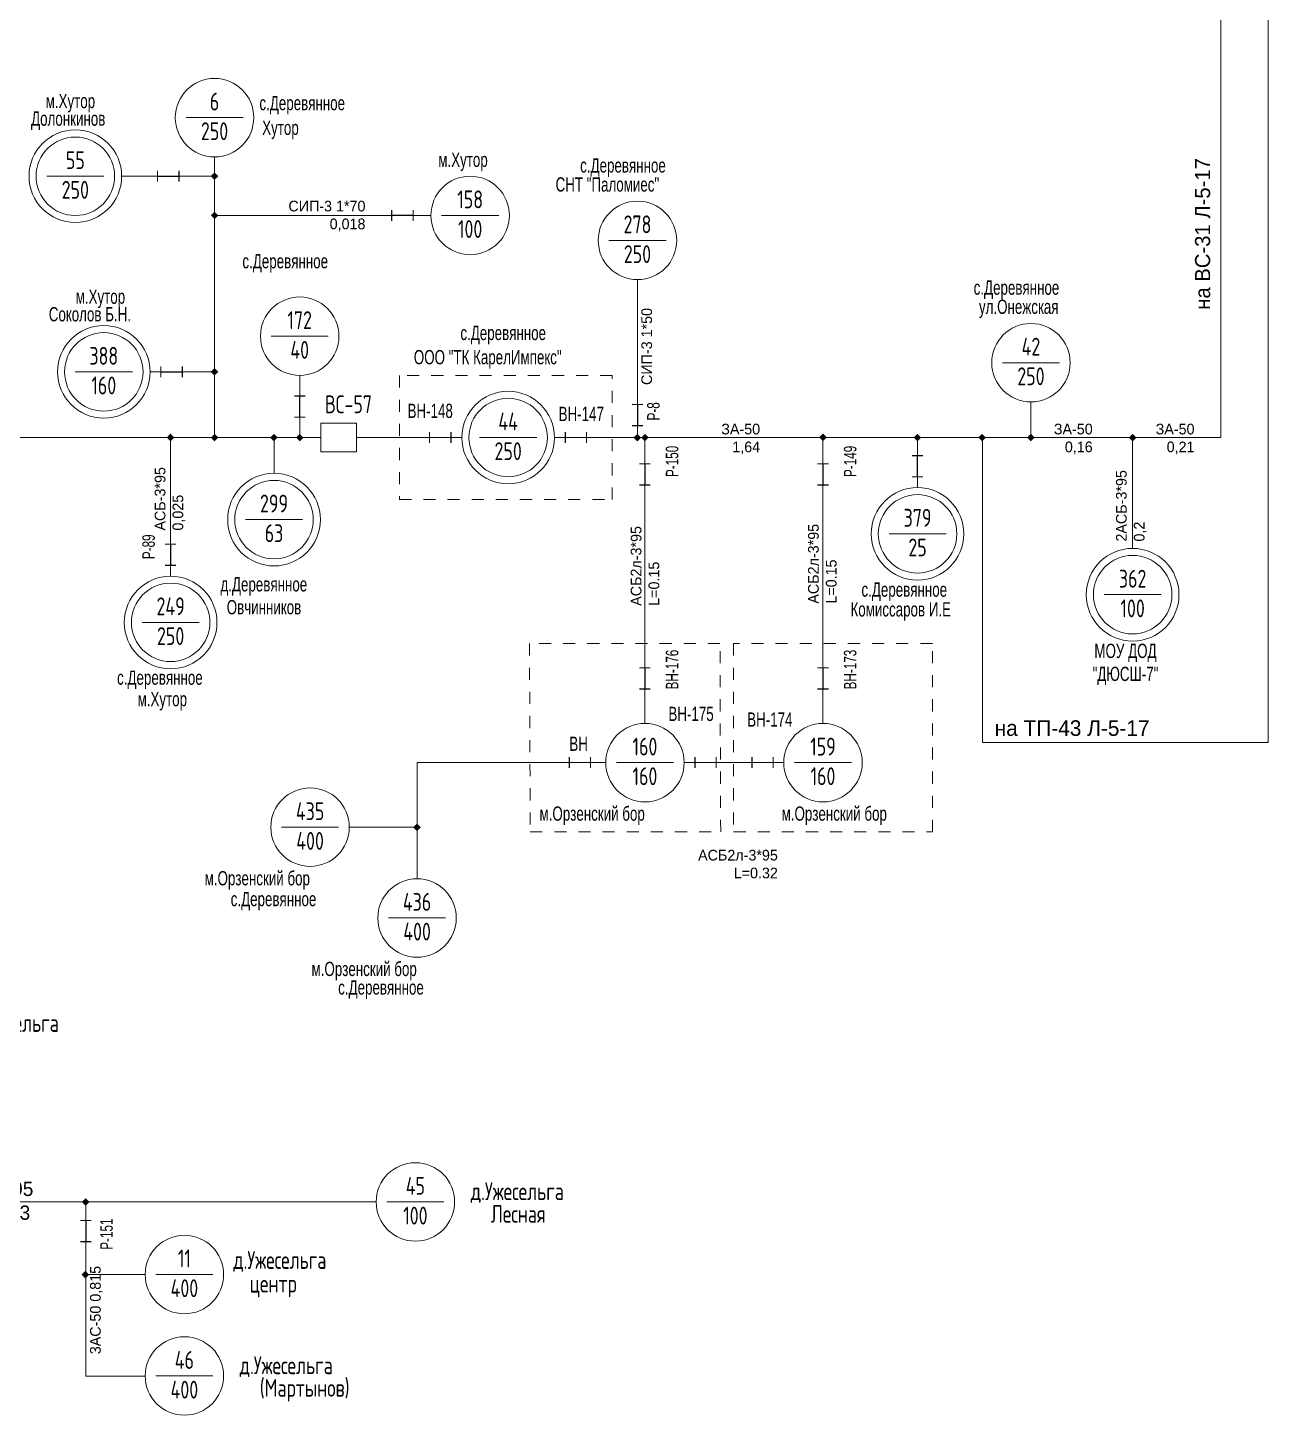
# Model space of a CAD drawing. Header units: millimetres. Extents: x 761 to 2477, y -1102 to -145.
# Drawn here: x 1736 to 1838.8, y -760.5 to -645.4 of the extents above; entities that cross this region are included whole.
import ezdxf
from ezdxf.enums import TextEntityAlignment as Align

# ---------------------------------------------------------------- set-up
doc = ezdxf.new("R2010")
doc.units = ezdxf.units.MM
doc.linetypes.add('JIS_02_1.0', pattern=[2, 1, -1])
for name, color, linetype, lineweight in [('10_КВ', 250, 'Continuous', 18), ('АТРИБУТЫ', 7, 'Continuous', 13), ('РАЗЪЕД_РУБИЛЬН', 150, 'Continuous', 13), ('ТЕКСТ', 7, 'Continuous', 13)]:
    doc.layers.add(name, color=color, linetype=linetype, lineweight=lineweight)
doc.layers.add('СХ_ОПЕРАТИВНАЯ', color=10, linetype='Continuous')
doc.layers.add('ШУНТ_РАЗЪЕД', color=161, linetype='Continuous')
doc.styles.add('ATTRIB', font='txt.shx', dxfattribs={"width": 0.7, "height": 5})
doc.styles.add('ТЕКСТ_МОДЕЛИ', font='txt.shx', dxfattribs={"width": 0.7, "height": 5})

# ---------------------------------------------------------------- blocks, each defined once
blk = doc.blocks.new('ТРАНСФ_ПОДСТ')
at = {"color": 7}
blk.add_line((-8, -11), (8, -11), dxfattribs=at)
at = {"color": 0}
blk.add_circle((0, -11), 11, dxfattribs=at)
at = {"layer": 'АТРИБУТЫ', "style": 'ATTRIB', "width": 0.7, "flags": 4}
for tag, p in [('OBOZN', (0, -9)), ('MOCHNOCT', (0, -17.33))]:
    blk.add_attdef(tag, text='', height=5, dxfattribs=at).set_placement(p, align=Align.CENTER)
at = {"layer": 'АТРИБУТЫ', "style": 'ТЕКСТ_МОДЕЛИ', "width": 0.7}
blk.add_attdef('MESTO_1', text='', height=5, dxfattribs=at).set_placement((14, -11), align=Align.BOTTOM_LEFT)
blk.add_attdef('MESTO_2', text='', height=5, dxfattribs=at).set_placement((14, -12), align=Align.TOP_LEFT)
blk = doc.blocks.new('ОТВЕТВЛЕНИЕ')
at = {"color": 0, "linetype": 'ByBlock'}
blk.add_solid([(0, 1.06), (1.06, 0), (-1.06, 0), (0, -1.06)], dxfattribs=at)
blk = doc.blocks.new('РАЗЪЕДИНИТЕЛЬ')
at = {"color": 0, "linetype": 'ByBlock'}
for p, q in [((0, 0), (0, -3)), ((0, -9), (0, -12))]:
    blk.add_line(p, q, dxfattribs=at)
at = {"layer": 'РАЗЪЕД_РУБИЛЬН', "color": 0, "linetype": 'ByBlock'}
blk.add_line((-1.5, -3), (1.5, -3), dxfattribs=at)
at = {"layer": 'СХ_ОПЕРАТИВНАЯ', "color": 0, "linetype": 'ByBlock'}
blk.add_line((-1.5, -9), (1.5, -9), dxfattribs=at)
at = {"layer": 'ШУНТ_РАЗЪЕД', "color": 0}
blk.add_line((0, -3), (0, -9), dxfattribs=at)
at = {"layer": 'РАЗЪЕД_РУБИЛЬН', "color": 7, "style": 'ATTRIB', "width": 0.7}
blk.add_attdef('ДИСП_НОМ', text='', height=5, dxfattribs=at).set_placement((-4.75, -6), align=Align.MIDDLE_RIGHT)
at = {"layer": 'РАЗЪЕД_РУБИЛЬН', "color": 7, "style": 'ATTRIB', "width": 0.7, "flags": 1}
blk.add_attdef('КОД', text='', height=5, dxfattribs=at).set_placement((-4.75, -12), align=Align.MIDDLE_RIGHT)
blk = doc.blocks.new('ВЫКЛ_НАГРУЗКИ')
at = {"color": 0, "linetype": 'ByBlock'}
for p, q in [((0, 0), (0, -3)), ((0, -9), (0, -12))]:
    blk.add_line(p, q, dxfattribs=at)
at = {"layer": 'РАЗЪЕД_РУБИЛЬН', "color": 0, "linetype": 'ByBlock'}
blk.add_line((-1.5, -3), (1.5, -3), dxfattribs=at)
at = {"layer": 'СХ_ОПЕРАТИВНАЯ', "color": 0, "linetype": 'ByBlock'}
blk.add_line((-1.5, -9), (1.5, -9), dxfattribs=at)
at = {"layer": 'РАЗЪЕД_РУБИЛЬН', "color": 7, "style": 'ATTRIB', "width": 0.7}
blk.add_attdef('ДИСП_НОМ', text='', height=5, dxfattribs=at).set_placement((-4.75, -6), align=Align.MIDDLE_RIGHT)
at = {"layer": 'РАЗЪЕД_РУБИЛЬН', "color": 7, "style": 'ATTRIB', "width": 0.7, "flags": 1}
blk.add_attdef('КОД', text='', height=5, dxfattribs=at).set_placement((-4.75, -12), align=Align.MIDDLE_RIGHT)
blk = doc.blocks.new('ВЫКЛЮЧАТЕЛЬ')
at = {"color": 0, "linetype": 'ByBlock'}
for p, q in [((0, 0), (0, -3)), ((0, -13), (0, -16))]:
    blk.add_line(p, q, dxfattribs=at)
blk.add_lwpolyline([(-4, -3), (4, -3), (4, -13), (-4, -13)], close=True, dxfattribs=at)
at = {"layer": 'АТРИБУТЫ', "style": 'ATTRIB', "width": 0.7}
blk.add_attdef('ДИСП_НОМ', text='', height=5, dxfattribs=at).set_placement((-6, -8), align=Align.MIDDLE_RIGHT)
at = {"layer": 'АТРИБУТЫ', "style": 'ATTRIB', "width": 0.7, "flags": 1}
blk.add_attdef('КОД', text='', height=5, dxfattribs=at).set_placement((-6, -14), align=Align.MIDDLE_RIGHT)

msp = doc.modelspace()

# ---------------------------------------------------------------- linework, layer by layer
at = {"layer": '10_КВ', "color": 7}
for p, q in [((1751.49, -662.19), (1751.49, -656.15)), ((1743.79, -657.76), (1745.87, -657.76)), ((1751.49, -657.76), (1749.42, -657.76)), ((1751.49, -662.19), (1751.49, -661.01)), ((1765.28, -661.01), (1751.49, -661.01)), ((1768.83, -661.01), (1769.42, -661.01)), ((1751.49, -679.43), (1751.49, -662.19)), ((1786.55, -679.43), (1786.55, -666.34)), ((1749.7, -673.98), (1751.49, -673.98)), ((1758.55, -679.43), (1758.55, -674.28)), ((1819.17, -679.43), (1819.17, -676.47)), ((1751.49, -679.43), (1728.83, -679.43)), ((1747.85, -679.12), (1747.85, -687.36)), ((1759.42, -679.43), (1751.49, -679.43)), ((1756.42, -682.38), (1756.42, -679.43)), ((1764.15, -679.43), (1771.98, -679.43)), ((1766.81, -679.43), (1764.15, -679.43)), ((1808.01, -679.43), (1779.67, -679.43)), ((1782.33, -679.43), (1780.56, -679.43)), ((1787.17, -679.43), (1787.17, -703.13)), ((1801.93, -703.13), (1801.93, -679.43)), ((1821.93, -679.43), (1808.01, -679.43)), ((1809.76, -680.04), (1809.76, -679.44)), ((1827.29, -679.43), (1821.37, -679.43)), ((1834.91, -679.43), (1823.44, -679.43)), ((1827.6, -688.61), (1827.6, -679.74)), ((1798.68, -706.38), (1790.43, -706.38))]:
    msp.add_line(p, q, dxfattribs=at)
at = {"layer": '10_КВ', "color": 7, "ltscale": 100}
for p, q in [((1783.92, -706.38), (1768.28, -706.38)), ((1768.28, -706.38), (1768.28, -716.01)), ((1762.66, -711.74), (1768.28, -711.74))]:
    msp.add_line(p, q, dxfattribs=at)
at = {"layer": '10_КВ', "color": 250}
msp.add_line((1764.89, -742.81), (1730.12, -742.81), dxfattribs=at)
at = {"layer": '10_КВ'}
for p, q in [((1740.81, -743.12), (1740.81, -757.24)), ((1745.74, -748.83), (1740.81, -748.83)), ((1740.81, -757.24), (1745.74, -757.24))]:
    msp.add_line(p, q, dxfattribs=at)
at = {"layer": '10_КВ', "color": 7, "ltscale": 100}
for points in [[(1834.91, -679.43), (1834.91, -642.49), (1614.69, -642.49), (1614.69, -582.14), (1520.08, -582.14)], [(1838.84, -635.36), (1838.84, -704.71), (1815.14, -704.71), (1815.14, -679.43)]]:
    msp.add_lwpolyline(points, dxfattribs=at)
at = {"layer": '10_КВ', "linetype": 'JIS_02_1.0'}
for points in [[(1784.46, -674.29), (1766.81, -674.29), (1766.81, -684.56), (1784.46, -684.56)], [(1793.39, -696.51), (1777.6, -696.51), (1777.66, -712.13), (1793.45, -712.13)], [(1811, -696.51), (1794.52, -696.51), (1794.52, -712.13), (1811, -712.13)]]:
    msp.add_lwpolyline(points, close=True, dxfattribs=at)
at = {"layer": '10_КВ', "color": 7}
for centre in [(1739.95, -657.76), (1742.31, -673.98), (1775.83, -679.43), (1756.42, -686.23), (1809.77, -687.41), (1827.6, -692.46), (1747.85, -694.76)]:
    msp.add_circle(centre, 3.84, dxfattribs=at)

# ---------------------------------------------------------------- block references
ref = msp.add_blockref('ТРАНСФ_ПОДСТ', (1751.49, -649.65), dxfattribs=dict(at, xscale=-0.295705961708383, yscale=0.295705961708383, zscale=0.295705961708383))
ref.add_attrib('MESTO_1', 'с.Деревянное', dxfattribs={"layer": 'АТРИБУТЫ', "height": 1.1828, "width": 0.7}).set_placement((1755.21, -652.64), align=Align.BOTTOM_LEFT)
ref.add_attrib('MESTO_2', 'Хутор', dxfattribs={"layer": 'АТРИБУТЫ', "height": 1.183, "width": 0.7}).set_placement((1755.44, -653.15), align=Align.TOP_LEFT)
ref.add_attrib('OBOZN', '6', dxfattribs={"layer": 'АТРИБУТЫ', "height": 1.48, "style": 'ATTRIB', "width": 0.7, "flags": 4}).set_placement((1751.49, -652.31), align=Align.CENTER)
ref.add_attrib('MOCHNOCT', '250', dxfattribs={"layer": 'АТРИБУТЫ', "height": 1.479, "style": 'ATTRIB', "width": 0.7, "flags": 4}).set_placement((1751.49, -654.77), align=Align.CENTER)
ref = msp.add_blockref('ТРАНСФ_ПОДСТ', (1739.95, -654.51), dxfattribs=dict(at, xscale=0.295705961708383, yscale=0.295705961708383, zscale=0.295705961708383))
ref.add_attrib('MESTO_1', 'м.Хутор', dxfattribs={"layer": 'АТРИБУТЫ', "height": 1.183, "width": 0.7}).set_placement((1737.49, -652.47), align=Align.BOTTOM_LEFT)
ref.add_attrib('MESTO_2', 'Долонкинов', dxfattribs={"layer": 'АТРИБУТЫ', "height": 1.183, "width": 0.7}).set_placement((1736.28, -652.39), align=Align.TOP_LEFT)
ref.add_attrib('OBOZN', '55', dxfattribs={"layer": 'АТРИБУТЫ', "height": 1.479, "style": 'ATTRIB', "width": 0.7, "flags": 4}).set_placement((1739.95, -657.17), align=Align.CENTER)
ref.add_attrib('MOCHNOCT', '250', dxfattribs={"layer": 'АТРИБУТЫ', "height": 1.479, "style": 'ATTRIB', "width": 0.7, "flags": 4}).set_placement((1739.95, -659.63), align=Align.CENTER)
ref = msp.add_blockref('ТРАНСФ_ПОДСТ', (1772.68, -657.76), dxfattribs=dict(at, xscale=0.295705961708383, yscale=0.295705961708383, zscale=0.295705961708383))
ref.add_attrib('MESTO_1', 'м.Хутор', dxfattribs={"layer": 'АТРИБУТЫ', "height": 1.183, "width": 0.7}).set_placement((1770.04, -657.34), align=Align.BOTTOM_LEFT)
ref.add_attrib('OBOZN', '158', dxfattribs={"layer": 'АТРИБУТЫ', "height": 1.479, "style": 'ATTRIB', "width": 0.7, "flags": 4}).set_placement((1772.68, -660.42), align=Align.CENTER)
ref.add_attrib('MOCHNOCT', '100', dxfattribs={"layer": 'АТРИБУТЫ', "height": 1.479, "style": 'ATTRIB', "width": 0.7, "flags": 4}).set_placement((1772.68, -662.88), align=Align.CENTER)
ref = msp.add_blockref('ТРАНСФ_ПОДСТ', (1786.55, -659.83), dxfattribs=dict(at, xscale=-0.295705961708383, yscale=0.295705961708383, zscale=0.295705961708383))
ref.add_attrib('MESTO_1', 'с.Деревянное', dxfattribs={"layer": 'АТРИБУТЫ', "height": 1.1828, "width": 0.7}).set_placement((1781.8, -657.81), align=Align.BOTTOM_LEFT)
ref.add_attrib('MESTO_2', 'СНТ "Паломиес"', dxfattribs={"layer": 'АТРИБУТЫ', "height": 1.1828, "width": 0.7}).set_placement((1779.76, -657.85), align=Align.TOP_LEFT)
ref.add_attrib('OBOZN', '278', dxfattribs={"layer": 'АТРИБУТЫ', "height": 1.479, "style": 'ATTRIB', "width": 0.7, "flags": 4}).set_placement((1786.55, -662.49), align=Align.CENTER)
ref.add_attrib('MOCHNOCT', '250', dxfattribs={"layer": 'АТРИБУТЫ', "height": 1.479, "style": 'ATTRIB', "width": 0.7, "flags": 4}).set_placement((1786.55, -664.96), align=Align.CENTER)
for p, xscale, yscale, zscale, rotation in [((1745.87, -657.76), -0.295705961708265, 0.295705961708265, 0.295705961708265, 90), ((1768.83, -661.01), 0.295705961708383, 0.295705961708383, 0.295705961708383, 270), ((1746.15, -673.98), -0.295705961708383, 0.295705961708383, 0.295705961708383, 90), ((1758.55, -678.63), -0.295705961708383, 0.295705961708383, 0.295705961708383, 180), ((1809.77, -683.57), -0.295705961708383, 0.295705961708383, 0.295705961708383, 180)]:
    msp.add_blockref('РАЗЪЕДИНИТЕЛЬ', p, dxfattribs=dict(at, xscale=xscale, yscale=yscale, zscale=zscale, rotation=rotation))
at = {"layer": '10_КВ', "color": 7, "yscale": 0.295705961708383, "zscale": 0.295705961708383}
for p, xscale in [((1751.49, -657.76), 0.295705961708383), ((1751.49, -661.01), 0.295705961708383), ((1751.49, -673.98), -0.295705961708383), ((1747.84, -679.42), -0.295705961708383), ((1751.49, -679.43), -0.295705961708383), ((1756.41, -679.43), -0.295705961708383), ((1758.55, -679.43), -0.295705961708383), ((1786.54, -679.43), -0.295705961708383), ((1787.17, -679.43), -0.295705961708383), ((1801.93, -679.41), -0.295705961708383), ((1809.76, -679.43), -0.295705961708383), ((1815.12, -679.43), -0.295705961708383), ((1819.16, -679.43), -0.295705961708383), ((1827.6, -679.43), -0.295705961708383), ((1768.27, -711.74), -0.295705961708383)]:
    msp.add_blockref('ОТВЕТВЛЕНИЕ', p, dxfattribs=dict(at, xscale=xscale))
at = {"layer": '10_КВ', "color": 7}
ref = msp.add_blockref('ТРАНСФ_ПОДСТ', (1758.55, -667.77), dxfattribs=dict(at, xscale=-0.295705961708383, yscale=0.295705961708383, zscale=0.295705961708383))
ref.add_attrib('MESTO_1', 'с.Деревянное', dxfattribs={"layer": 'АТРИБУТЫ', "height": 1.1828, "width": 0.7}).set_placement((1753.8, -665.75), align=Align.BOTTOM_LEFT)
ref.add_attrib('OBOZN', '172', dxfattribs={"layer": 'АТРИБУТЫ', "height": 1.479, "style": 'ATTRIB', "width": 0.7, "flags": 4}).set_placement((1758.55, -670.43), align=Align.CENTER)
ref.add_attrib('MOCHNOCT', '40', dxfattribs={"layer": 'АТРИБУТЫ', "height": 1.479, "style": 'ATTRIB', "width": 0.7, "flags": 4}).set_placement((1758.55, -672.9), align=Align.CENTER)
ref = msp.add_blockref('ТРАНСФ_ПОДСТ', (1742.31, -670.73), dxfattribs=dict(at, xscale=-0.295705961708383, yscale=0.295705961708383, zscale=0.295705961708383))
ref.add_attrib('MESTO_1', 'м.Хутор', dxfattribs={"layer": 'АТРИБУТЫ', "height": 1.183, "width": 0.7}).set_placement((1739.98, -668.69), align=Align.BOTTOM_LEFT)
ref.add_attrib('MESTO_2', 'Соколов Б.Н.', dxfattribs={"layer": 'АТРИБУТЫ', "height": 1.1828, "width": 0.7}).set_placement((1737.75, -668.61), align=Align.TOP_LEFT)
ref.add_attrib('OBOZN', '388', dxfattribs={"layer": 'АТРИБУТЫ', "height": 1.479, "style": 'ATTRIB', "width": 0.7, "flags": 4}).set_placement((1742.31, -673.39), align=Align.CENTER)
ref.add_attrib('MOCHNOCT', '160', dxfattribs={"layer": 'АТРИБУТЫ', "height": 1.479, "style": 'ATTRIB', "width": 0.7, "flags": 4}).set_placement((1742.31, -675.85), align=Align.CENTER)
ref = msp.add_blockref('ТРАНСФ_ПОДСТ', (1819.17, -669.97), dxfattribs=dict(at, xscale=-0.295705961708383, yscale=0.295705961708383, zscale=0.295705961708383))
ref.add_attrib('MESTO_1', 'с.Деревянное', dxfattribs={"layer": 'АТРИБУТЫ', "height": 1.1828, "width": 0.7}).set_placement((1814.42, -667.94), align=Align.BOTTOM_LEFT)
ref.add_attrib('MESTO_2', 'ул.Онежская', dxfattribs={"layer": 'АТРИБУТЫ', "height": 1.1828, "width": 0.7}).set_placement((1814.86, -667.99), align=Align.TOP_LEFT)
ref.add_attrib('OBOZN', '42', dxfattribs={"layer": 'АТРИБУТЫ', "height": 1.479, "style": 'ATTRIB', "width": 0.7, "flags": 4}).set_placement((1819.17, -672.63), align=Align.CENTER)
ref.add_attrib('MOCHNOCT', '250', dxfattribs={"layer": 'АТРИБУТЫ', "height": 1.479, "style": 'ATTRIB', "width": 0.7, "flags": 4}).set_placement((1819.17, -675.09), align=Align.CENTER)
ref = msp.add_blockref('ТРАНСФ_ПОДСТ', (1775.83, -676.17), dxfattribs=dict(at, xscale=-0.295705961708383, yscale=0.295705961708383, zscale=0.295705961708383))
ref.add_attrib('MESTO_1', 'с.Деревянное', dxfattribs={"layer": 'АТРИБУТЫ', "height": 1.1828, "width": 0.7}).set_placement((1771.87, -671.7), align=Align.BOTTOM_LEFT)
ref.add_attrib('MESTO_2', 'ООО "ТК КарелИмпекс"', dxfattribs={"layer": 'АТРИБУТЫ', "height": 1.1828, "width": 0.7}).set_placement((1768.01, -672.17), align=Align.TOP_LEFT)
ref.add_attrib('OBOZN', '44', dxfattribs={"layer": 'АТРИБУТЫ', "height": 1.479, "style": 'ATTRIB', "width": 0.7, "flags": 4}).set_placement((1775.83, -678.83), align=Align.CENTER)
ref.add_attrib('MOCHNOCT', '250', dxfattribs={"layer": 'АТРИБУТЫ', "height": 1.479, "style": 'ATTRIB', "width": 0.7, "flags": 4}).set_placement((1775.83, -681.3), align=Align.CENTER)
ref = msp.add_blockref('ВЫКЛЮЧАТЕЛЬ', (1759.42, -679.43), dxfattribs=dict(at, xscale=0.2957059617084935, yscale=0.2957059617084935, zscale=0.2957059617084935, rotation=90.00000000000001))
ref.add_attrib('ДИСП_НОМ', 'ВС-57', dxfattribs={"layer": 'АТРИБУТЫ', "height": 1.479, "style": 'ATTRIB', "width": 0.7}).set_placement((1764.54, -676.67), align=Align.MIDDLE_RIGHT)
ref = msp.add_blockref('ВЫКЛ_НАГРУЗКИ', (1768.43, -679.43), dxfattribs=dict(at, xscale=-0.2957059617084935, yscale=0.2957059617084935, zscale=0.2957059617084935, rotation=90))
ref.add_attrib('ДИСП_НОМ', 'ВН-148', dxfattribs={"layer": 'РАЗЪЕД_РУБИЛЬН', "color": 7, "height": 1.183, "width": 0.7}).set_placement((1769.37, -677.21), align=Align.MIDDLE)
ref = msp.add_blockref('ВЫКЛ_НАГРУЗКИ', (1783.22, -679.43), dxfattribs=dict(at, xscale=0.2957059617084935, yscale=0.2957059617084935, zscale=0.2957059617084935, rotation=270))
ref.add_attrib('ДИСП_НОМ', 'ВН-147', dxfattribs={"layer": 'РАЗЪЕД_РУБИЛЬН', "color": 7, "height": 1.183, "width": 0.7}).set_placement((1783.77, -677.47), align=Align.MIDDLE_RIGHT)
ref = msp.add_blockref('ТРАНСФ_ПОДСТ', (1756.42, -682.98), dxfattribs=dict(at, xscale=-0.295705961708383, yscale=0.295705961708383, zscale=0.295705961708383))
ref.add_attrib('MESTO_1', 'д.Деревянное', dxfattribs={"layer": 'АТРИБУТЫ', "height": 1.1828, "width": 0.7}).set_placement((1751.98, -692.54), align=Align.BOTTOM_LEFT)
ref.add_attrib('MESTO_2', 'Овчинников', dxfattribs={"layer": 'АТРИБУТЫ', "height": 1.183, "width": 0.7}).set_placement((1752.5, -692.9), align=Align.TOP_LEFT)
ref.add_attrib('OBOZN', '299', dxfattribs={"layer": 'АТРИБУТЫ', "height": 1.479, "style": 'ATTRIB', "width": 0.7, "flags": 4}).set_placement((1756.42, -685.64), align=Align.CENTER)
ref.add_attrib('MOCHNOCT', '63', dxfattribs={"layer": 'АТРИБУТЫ', "height": 1.479, "style": 'ATTRIB', "width": 0.7, "flags": 4}).set_placement((1756.42, -688.1), align=Align.CENTER)
ref = msp.add_blockref('ТРАНСФ_ПОДСТ', (1809.77, -684.16), dxfattribs=dict(at, xscale=-0.295705961708383, yscale=0.295705961708383, zscale=0.295705961708383))
ref.add_attrib('MESTO_1', 'с.Деревянное', dxfattribs={"layer": 'АТРИБУТЫ', "height": 1.1828, "width": 0.7}).set_placement((1805.12, -692.98), align=Align.BOTTOM_LEFT)
ref.add_attrib('MESTO_2', 'Комиссаров И.Е', dxfattribs={"layer": 'АТРИБУТЫ', "height": 1.1828, "width": 0.7}).set_placement((1804.21, -693.08), align=Align.TOP_LEFT)
ref.add_attrib('OBOZN', '379', dxfattribs={"layer": 'АТРИБУТЫ', "height": 1.479, "style": 'ATTRIB', "width": 0.7, "flags": 4}).set_placement((1809.77, -686.82), align=Align.CENTER)
ref.add_attrib('MOCHNOCT', '25', dxfattribs={"layer": 'АТРИБУТЫ', "height": 1.479, "style": 'ATTRIB', "width": 0.7, "flags": 4}).set_placement((1809.77, -689.28), align=Align.CENTER)
ref = msp.add_blockref('ТРАНСФ_ПОДСТ', (1827.6, -689.2), dxfattribs=dict(at, xscale=-0.295705961708383, yscale=0.295705961708383, zscale=0.295705961708383))
ref.add_attrib('MESTO_1', 'МОУ ДОД', dxfattribs={"layer": 'АТРИБУТЫ', "height": 1.183, "width": 0.7}).set_placement((1824.43, -698.06), align=Align.BOTTOM_LEFT)
ref.add_attrib('MESTO_2', '"ДЮСШ-7"', dxfattribs={"layer": 'АТРИБУТЫ', "height": 1.183, "width": 0.7}).set_placement((1824.28, -698.43), align=Align.TOP_LEFT)
ref.add_attrib('OBOZN', '362', dxfattribs={"layer": 'АТРИБУТЫ', "height": 1.479, "style": 'ATTRIB', "width": 0.7, "flags": 4}).set_placement((1827.6, -691.87), align=Align.CENTER)
ref.add_attrib('MOCHNOCT', '100', dxfattribs={"layer": 'АТРИБУТЫ', "height": 1.479, "style": 'ATTRIB', "width": 0.7, "flags": 4}).set_placement((1827.6, -694.33), align=Align.CENTER)
ref = msp.add_blockref('ТРАНСФ_ПОДСТ', (1747.85, -691.5), dxfattribs=dict(at, xscale=-0.295705961708383, yscale=0.295705961708383, zscale=0.295705961708383))
ref.add_attrib('MESTO_1', 'с.Деревянное', dxfattribs={"layer": 'АТРИБУТЫ', "height": 1.1828, "width": 0.7}).set_placement((1743.41, -700.28), align=Align.BOTTOM_LEFT)
ref.add_attrib('MESTO_2', 'м.Хутор', dxfattribs={"layer": 'АТРИБУТЫ', "height": 1.183, "width": 0.7}).set_placement((1745.11, -700.52), align=Align.TOP_LEFT)
ref.add_attrib('OBOZN', '249', dxfattribs={"layer": 'АТРИБУТЫ', "height": 1.479, "style": 'ATTRIB', "width": 0.7, "flags": 4}).set_placement((1747.85, -694.16), align=Align.CENTER)
ref.add_attrib('MOCHNOCT', '250', dxfattribs={"layer": 'АТРИБУТЫ', "height": 1.479, "style": 'ATTRIB', "width": 0.7, "flags": 4}).set_placement((1747.85, -696.63), align=Align.CENTER)
ref = msp.add_blockref('РАЗЪЕДИНИТЕЛЬ', (1787.17, -697.64), dxfattribs=dict(at, xscale=-0.2957059617085008, yscale=0.2957059617085008, zscale=0.2957059617085008))
ref.add_attrib('ДИСП_НОМ', 'ВН-176', dxfattribs={"layer": 'РАЗЪЕД_РУБИЛЬН', "color": 7, "height": 1.037, "rotation": 90, "width": 0.7}).set_placement((1789.42, -697.02), align=Align.MIDDLE_RIGHT)
ref = msp.add_blockref('РАЗЪЕДИНИТЕЛЬ', (1801.93, -697.64), dxfattribs=dict(at, xscale=-0.2957059617085008, yscale=0.2957059617085008, zscale=0.2957059617085008))
ref.add_attrib('ДИСП_НОМ', 'ВН-173', dxfattribs={"layer": 'РАЗЪЕД_РУБИЛЬН', "color": 7, "height": 1.037, "rotation": 90, "width": 0.7}).set_placement((1804.18, -697.02), align=Align.MIDDLE_RIGHT)
ref = msp.add_blockref('ВЫКЛ_НАГРУЗКИ', (1793.97, -706.38), dxfattribs=dict(at, xscale=0.2957059617084935, yscale=0.2957059617084935, zscale=0.2957059617084935, rotation=270))
ref.add_attrib('ДИСП_НОМ', 'ВН-175', dxfattribs={"layer": 'РАЗЪЕД_РУБИЛЬН', "color": 7, "height": 1.183, "width": 0.7}).set_placement((1792.87, -702.34), align=Align.MIDDLE_RIGHT)
ref = msp.add_blockref('ВЫКЛ_НАГРУЗКИ', (1798.68, -706.38), dxfattribs=dict(at, xscale=0.2957059617084935, yscale=0.2957059617084935, zscale=0.2957059617084935, rotation=270))
ref.add_attrib('ДИСП_НОМ', 'ВН-174', dxfattribs={"layer": 'РАЗЪЕД_РУБИЛЬН', "color": 7, "height": 1.183, "width": 0.7}).set_placement((1799.4, -702.81), align=Align.MIDDLE_RIGHT)
ref = msp.add_blockref('ТРАНСФ_ПОДСТ', (1787.17, -703.13), dxfattribs=dict(at, xscale=-0.295705961708383, yscale=0.295705961708383, zscale=0.295705961708383))
ref.add_attrib('MESTO_1', 'м.Орзенский бор', dxfattribs={"layer": 'АТРИБУТЫ', "height": 1.1828, "width": 0.7}).set_placement((1778.43, -711.55), align=Align.BOTTOM_LEFT)
ref.add_attrib('OBOZN', '160', dxfattribs={"layer": 'АТРИБУТЫ', "height": 1.479, "style": 'ATTRIB', "width": 0.7, "flags": 4}).set_placement((1787.17, -705.79), align=Align.CENTER)
ref.add_attrib('MOCHNOCT', '160', dxfattribs={"layer": 'АТРИБУТЫ', "height": 1.479, "style": 'ATTRIB', "width": 0.7, "flags": 4}).set_placement((1787.17, -708.25), align=Align.CENTER)
ref = msp.add_blockref('ТРАНСФ_ПОДСТ', (1801.93, -703.13), dxfattribs=dict(at, xscale=-0.295705961708383, yscale=0.295705961708383, zscale=0.295705961708383))
ref.add_attrib('MESTO_1', 'м.Орзенский бор', dxfattribs={"layer": 'АТРИБУТЫ', "height": 1.1828, "width": 0.7}).set_placement((1798.5, -711.55), align=Align.BOTTOM_LEFT)
ref.add_attrib('OBOZN', '159', dxfattribs={"layer": 'АТРИБУТЫ', "height": 1.479, "style": 'ATTRIB', "width": 0.7, "flags": 4}).set_placement((1801.93, -705.79), align=Align.CENTER)
ref.add_attrib('MOCHNOCT', '160', dxfattribs={"layer": 'АТРИБУТЫ', "height": 1.479, "style": 'ATTRIB', "width": 0.7, "flags": 4}).set_placement((1801.93, -708.25), align=Align.CENTER)
ref = msp.add_blockref('ВЫКЛ_НАГРУЗКИ', (1783.55, -706.38), dxfattribs=dict(at, xscale=0.2957059617084935, yscale=0.2957059617084935, zscale=0.2957059617084935, rotation=270))
ref.add_attrib('ДИСП_НОМ', 'ВН', dxfattribs={"layer": 'РАЗЪЕД_РУБИЛЬН', "color": 7, "height": 1.183, "width": 0.7}).set_placement((1782.44, -704.82), align=Align.MIDDLE_RIGHT)
ref = msp.add_blockref('ТРАНСФ_ПОДСТ', (1759.41, -708.48), dxfattribs=dict(at, xscale=-0.295705961708383, yscale=0.295705961708383, zscale=0.295705961708383))
ref.add_attrib('MESTO_1', 'м.Орзенский бор', dxfattribs={"layer": 'АТРИБУТЫ', "height": 1.1828, "width": 0.7}).set_placement((1750.67, -716.91), align=Align.BOTTOM_LEFT)
ref.add_attrib('MESTO_2', 'с.Деревянное', dxfattribs={"layer": 'АТРИБУТЫ', "height": 1.1828, "width": 0.7}).set_placement((1752.83, -717.1), align=Align.TOP_LEFT)
ref.add_attrib('OBOZN', '435', dxfattribs={"layer": 'АТРИБУТЫ', "height": 1.479, "style": 'ATTRIB', "width": 0.7, "flags": 4}).set_placement((1759.41, -711.15), align=Align.CENTER)
ref.add_attrib('MOCHNOCT', '400', dxfattribs={"layer": 'АТРИБУТЫ', "height": 1.479, "style": 'ATTRIB', "width": 0.7, "flags": 4}).set_placement((1759.41, -713.61), align=Align.CENTER)
ref = msp.add_blockref('ТРАНСФ_ПОДСТ', (1768.28, -716.01), dxfattribs=dict(at, xscale=-0.295705961708383, yscale=0.295705961708383, zscale=0.295705961708383))
ref.add_attrib('MESTO_1', 'м.Орзенский бор', dxfattribs={"layer": 'АТРИБУТЫ', "height": 1.1828, "width": 0.7}).set_placement((1759.53, -724.43), align=Align.BOTTOM_LEFT)
ref.add_attrib('MESTO_2', 'с.Деревянное', dxfattribs={"layer": 'АТРИБУТЫ', "height": 1.1828, "width": 0.7}).set_placement((1761.74, -724.43), align=Align.TOP_LEFT)
ref.add_attrib('OBOZN', '436', dxfattribs={"layer": 'АТРИБУТЫ', "height": 1.479, "style": 'ATTRIB', "width": 0.7, "flags": 4}).set_placement((1768.28, -718.67), align=Align.CENTER)
ref.add_attrib('MOCHNOCT', '400', dxfattribs={"layer": 'АТРИБУТЫ', "height": 1.479, "style": 'ATTRIB', "width": 0.7, "flags": 4}).set_placement((1768.28, -721.13), align=Align.CENTER)
at = {"layer": '10_КВ', "color": 250}
ref = msp.add_blockref('ТРАНСФ_ПОДСТ', (1730.89, -729.51), dxfattribs=dict(at, xscale=0.2957968169324381, yscale=0.2957968169324381, zscale=0.2957968169324381))
ref.add_attrib('MESTO_1', 'д.Ужесельга', dxfattribs={"layer": 'АТРИБУТЫ', "height": 1.479, "style": 'ТЕКСТ_МОДЕЛИ', "width": 0.7}).set_placement((1730.86, -729.15), align=Align.BOTTOM_LEFT)
ref.add_attrib('OBOZN', '13', dxfattribs={"layer": 'АТРИБУТЫ', "height": 1.479, "style": 'ATTRIB', "width": 0.7, "flags": 4}).set_placement((1730.89, -732.17), align=Align.CENTER)
ref.add_attrib('MOCHNOCT', '160', dxfattribs={"layer": 'АТРИБУТЫ', "height": 1.479, "style": 'ATTRIB', "width": 0.7, "flags": 4}).set_placement((1730.89, -734.64), align=Align.CENTER)
ref = msp.add_blockref('ТРАНСФ_ПОДСТ', (1768.14, -739.55), dxfattribs=dict(at, xscale=0.2957968169324381, yscale=0.2957968169324381, zscale=0.2957968169324381))
ref.add_attrib('MESTO_1', 'д.Ужесельга', dxfattribs={"layer": 'АТРИБУТЫ', "height": 1.479, "style": 'ТЕКСТ_МОДЕЛИ', "width": 0.7}).set_placement((1772.73, -743.1), align=Align.BOTTOM_LEFT)
ref.add_attrib('MESTO_2', 'Лесная', dxfattribs={"layer": 'АТРИБУТЫ', "height": 1.479, "style": 'ТЕКСТ_МОДЕЛИ', "width": 0.7}).set_placement((1774.4, -743.05), align=Align.TOP_LEFT)
ref.add_attrib('OBOZN', '45', dxfattribs={"layer": 'АТРИБУТЫ', "height": 1.479, "style": 'ATTRIB', "width": 0.7, "flags": 4}).set_placement((1768.14, -742.21), align=Align.CENTER)
ref.add_attrib('MOCHNOCT', '100', dxfattribs={"layer": 'АТРИБУТЫ', "height": 1.479, "style": 'ATTRIB', "width": 0.7, "flags": 4}).set_placement((1768.14, -744.68), align=Align.CENTER)
at = {"layer": '10_КВ', "color": 250, "xscale": 0.2957968169324381, "yscale": 0.2957968169324381, "zscale": 0.2957968169324381}
for p in [(1740.81, -742.81), (1740.78, -748.83)]:
    msp.add_blockref('ОТВЕТВЛЕНИЕ', p, dxfattribs=at)
at = {"layer": '10_КВ', "color": 250}
ref = msp.add_blockref('ТРАНСФ_ПОДСТ', (1748.99, -745.57), dxfattribs=dict(at, xscale=0.2957968169324381, yscale=0.2957968169324381, zscale=0.2957968169324381))
ref.add_attrib('MESTO_1', 'д.Ужесельга', dxfattribs={"layer": 'АТРИБУТЫ', "height": 1.479, "style": 'ТЕКСТ_МОДЕЛИ', "width": 0.7}).set_placement((1753.04, -748.8), align=Align.BOTTOM_LEFT)
ref.add_attrib('MESTO_2', 'центр', dxfattribs={"layer": 'АТРИБУТЫ', "height": 1.479, "style": 'ТЕКСТ_МОДЕЛИ', "width": 0.7}).set_placement((1754.4, -748.83), align=Align.TOP_LEFT)
ref.add_attrib('OBOZN', '11', dxfattribs={"layer": 'АТРИБУТЫ', "height": 1.479, "style": 'ATTRIB', "width": 0.7, "flags": 4}).set_placement((1748.99, -748.23), align=Align.CENTER)
ref.add_attrib('MOCHNOCT', '400', dxfattribs={"layer": 'АТРИБУТЫ', "height": 1.479, "style": 'ATTRIB', "width": 0.7, "flags": 4}).set_placement((1748.99, -750.7), align=Align.CENTER)
ref = msp.add_blockref('ТРАНСФ_ПОДСТ', (1748.99, -753.98), dxfattribs=dict(at, xscale=0.2957968169324381, yscale=0.2957968169324381, zscale=0.2957968169324381))
ref.add_attrib('MESTO_1', 'д.Ужесельга', dxfattribs={"layer": 'АТРИБУТЫ', "height": 1.479, "style": 'ТЕКСТ_МОДЕЛИ', "width": 0.7}).set_placement((1753.57, -757.53), align=Align.BOTTOM_LEFT)
ref.add_attrib('MESTO_2', '(Мартынов)', dxfattribs={"layer": 'АТРИБУТЫ', "height": 1.479, "style": 'ТЕКСТ_МОДЕЛИ', "width": 0.7}).set_placement((1755.24, -757.48), align=Align.TOP_LEFT)
ref.add_attrib('OBOZN', '46', dxfattribs={"layer": 'АТРИБУТЫ', "height": 1.479, "style": 'ATTRIB', "width": 0.7, "flags": 4}).set_placement((1748.99, -756.65), align=Align.CENTER)
ref.add_attrib('MOCHNOCT', '400', dxfattribs={"layer": 'АТРИБУТЫ', "height": 1.479, "style": 'ATTRIB', "width": 0.7, "flags": 4}).set_placement((1748.99, -759.11), align=Align.CENTER)
at = {"layer": 'РАЗЪЕД_РУБИЛЬН'}
ref = msp.add_blockref('РАЗЪЕДИНИТЕЛЬ', (1786.55, -675.8), dxfattribs=dict(at, xscale=-0.2957059617085008, yscale=0.2957059617085008, zscale=0.2957059617085008))
ref.add_attrib('ДИСП_НОМ', 'Р-8', dxfattribs={"color": 7, "height": 1.037, "rotation": 90, "width": 0.7}).set_placement((1787.87, -676.5), align=Align.MIDDLE_RIGHT)
ref = msp.add_blockref('РАЗЪЕДИНИТЕЛЬ', (1787.17, -680.72), dxfattribs=dict(at, xscale=-0.2957059617085008, yscale=0.2957059617085008, zscale=0.2957059617085008))
ref.add_attrib('ДИСП_НОМ', 'Р-150', dxfattribs={"color": 7, "height": 1.037, "rotation": 90, "width": 0.7}).set_placement((1789.42, -680.11), align=Align.MIDDLE_RIGHT)
ref = msp.add_blockref('РАЗЪЕДИНИТЕЛЬ', (1801.93, -680.72), dxfattribs=dict(at, xscale=-0.2957059617085008, yscale=0.2957059617085008, zscale=0.2957059617085008))
ref.add_attrib('ДИСП_НОМ', 'Р-149', dxfattribs={"color": 7, "height": 1.037, "rotation": 90, "width": 0.7}).set_placement((1804.18, -680.11), align=Align.MIDDLE_RIGHT)
ref = msp.add_blockref('РАЗЪЕДИНИТЕЛЬ', (1747.84, -687.37), dxfattribs=dict(at, xscale=-0.2957059617085008, yscale=0.2957059617085008, zscale=0.2957059617085008))
ref.add_attrib('ДИСП_НОМ', 'Р-89', dxfattribs={"color": 7, "height": 1.037, "rotation": 90, "width": 0.7}).set_placement((1746.02, -687.46), align=Align.MIDDLE_RIGHT)
ref = msp.add_blockref('РАЗЪЕДИНИТЕЛЬ', (1740.81, -743.46), dxfattribs=dict(at, xscale=-0.2957059617085008, yscale=0.2957059617085008, zscale=0.2957059617085008))
ref.add_attrib('ДИСП_НОМ', 'Р-151', dxfattribs={"color": 7, "height": 1.037, "rotation": 90, "width": 0.7}).set_placement((1742.53, -744.18), align=Align.MIDDLE_RIGHT)

# ---------------------------------------------------------------- texts
at = {"insert": (1733.13, -741.13), "char_height": 1.183, "width": 11.7688, "attachment_point": 1}
msp.add_mtext('А-95\\P0,93', dxfattribs=at)
at = {"layer": 'ТЕКСТ', "color": 7, "rotation": 90}
for s, insert, char_height, width, attachment_point in [('на ВС-31 Л-5-17', (1832.77, -656.26), 1.2551, 22.0185, 3), ('СИП-3 1*50', (1787.77, -675.07), 0.887, 8.7864, 7), ('АСБ-3*95\\P0,025', (1749.06, -687.14), 0.887, 8.6226, 7), ('2АСБ-3*95\\P0,2', (1828.75, -688.05), 0.887, 8.6226, 7), ('АСБ2л-3*95\\PL=0.15', (1803.07, -693.2), 0.887, 5.933, 7), ('АСБ2л-3*95\\PL=0.15', (1788.37, -693.38), 0.887, 5.933, 7), ('3АС-50 0,815 ', (1742.22, -755.43), 0.8871, 8.6226, 7)]:
    msp.add_mtext(s, dxfattribs=dict(at, insert=insert, char_height=char_height, width=width, attachment_point=attachment_point))
at = {"layer": 'ТЕКСТ', "color": 7}
for s, insert, char_height, width, attachment_point in [('СИП-3 1*70\\P0,018', (1764, -659.79), 0.887, 9.6166, 3), ('ЗА-50\\P1,64', (1796.72, -678.28), 0.887, 5.933, 3), ('ЗА-50\\P0,16', (1824.29, -678.28), 0.887, 5.933, 3), ('ЗА-50\\P0,21', (1832.73, -678.28), 0.887, 5.933, 3), ('на ТП-43 Л-5-17', (1816.16, -702.87), 1.2927, 29.698, 1), ('АСБ2л-3*95\\PL=0.32', (1798.19, -713.61), 0.887, 5.933, 3)]:
    msp.add_mtext(s, dxfattribs=dict(at, insert=insert, char_height=char_height, width=width, attachment_point=attachment_point))

doc.saveas('drawing.dxf')
